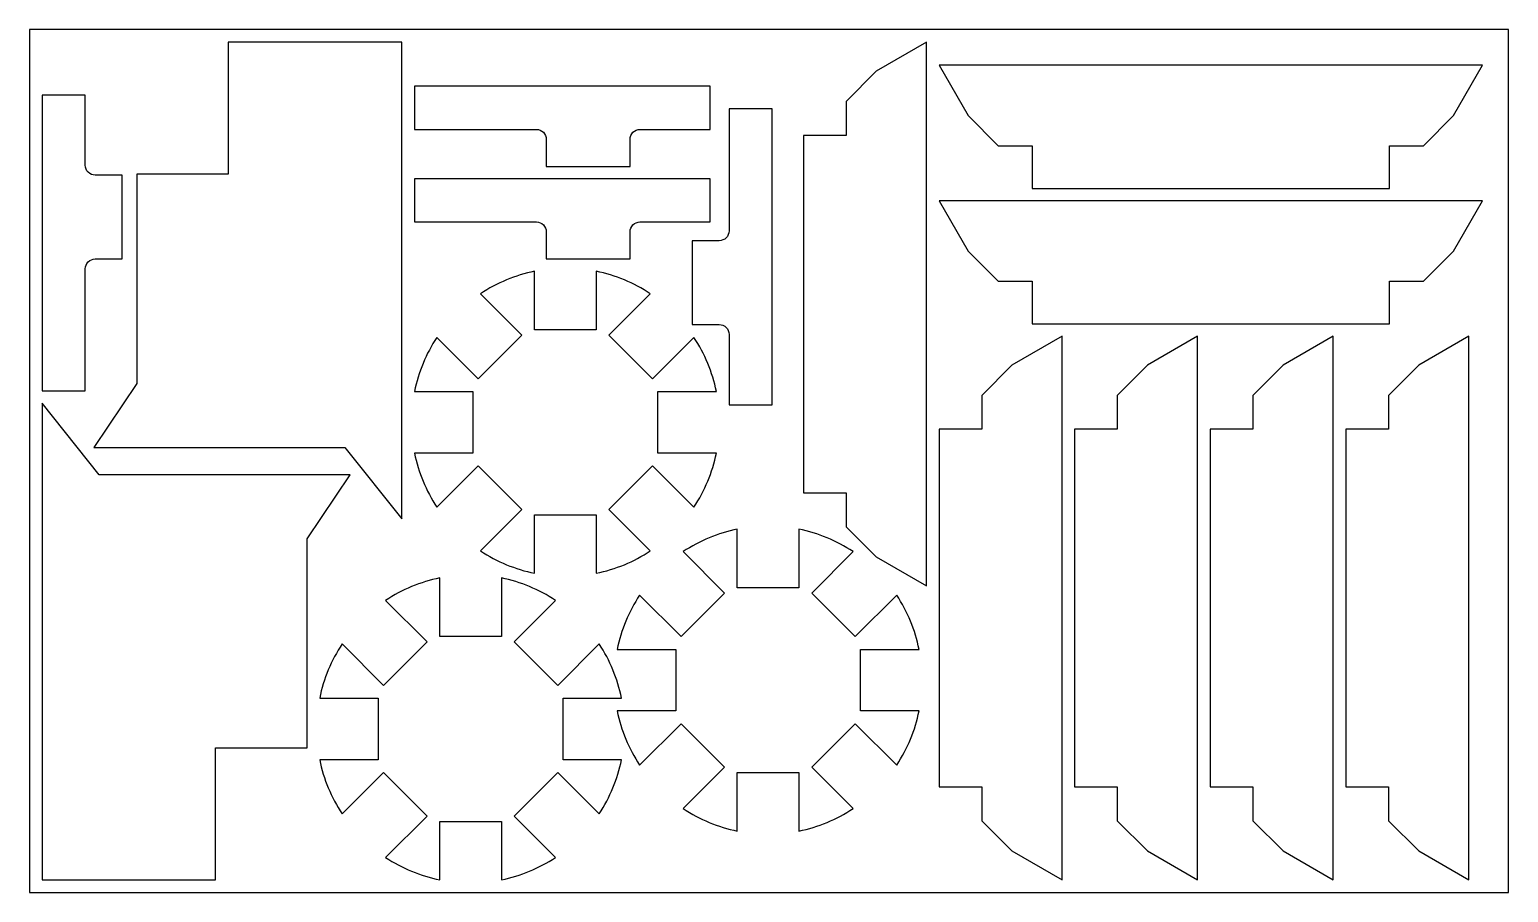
# Model space of a CAD drawing. Header units: metres. Extents: x 0 to 1200, y 0 to 700.
import ezdxf

# ---------------------------------------------------------------- set-up
doc = ezdxf.new("R2010")
doc.units = ezdxf.units.M

msp = doc.modelspace()

# ---------------------------------------------------------------- linework, layer by layer
for points in [[(0, 0), (1200, 0), (1200, 700), (0, 700)], [(255.7, 361), (302.1, 303.1), (302.1, 689.7), (161.2, 689.7), (161.2, 582.6), (87.1, 582.6), (87.1, 412.9), (52.2, 361), (66.7, 361)], [(727.7, 248.7), (727.7, 689.7), (687, 666.2), (662.5, 641.7), (662.5, 614.2), (627.9, 614.2), (627.9, 324.2), (662.5, 324.2), (662.5, 296.7), (687, 272.2)], [(1179, 671), (738, 671), (761.5, 630.3), (786, 605.8), (813.5, 605.8), (813.5, 571.2), (1103.5, 571.2), (1103.5, 605.8), (1131, 605.8), (1155.5, 630.3)], [(1179, 561), (738, 561), (761.5, 520.3), (786, 495.8), (813.5, 495.8), (813.5, 461.2), (1103.5, 461.2), (1103.5, 495.8), (1131, 495.8), (1155.5, 520.3)], [(837.8, 10.2), (837.8, 451.2), (797.1, 427.7), (772.6, 403.2), (772.6, 375.7), (738, 375.7), (738, 85.7), (772.6, 85.7), (772.6, 58.2), (797.1, 33.7)], [(947.8, 10.2), (947.8, 451.2), (907.1, 427.7), (882.6, 403.2), (882.6, 375.7), (848, 375.7), (848, 85.7), (882.6, 85.7), (882.6, 58.2), (907.1, 33.7)], [(1057.8, 10.2), (1057.8, 451.2), (1017.1, 427.7), (992.6, 403.2), (992.6, 375.7), (958, 375.7), (958, 85.7), (992.6, 85.7), (992.6, 58.2), (1017.1, 33.7)], [(1167.9, 10.2), (1167.9, 451.2), (1127.2, 427.7), (1102.7, 403.2), (1102.7, 375.7), (1068.1, 375.7), (1068.1, 85.7), (1102.7, 85.7), (1102.7, 58.2), (1127.2, 33.7)], [(56.5, 338.9), (10.2, 396.8), (10.2, 10.2), (151, 10.2), (151, 117.3), (225.2, 117.3), (225.2, 286.9), (260.1, 338.9), (245.5, 338.9)]]:
    msp.add_lwpolyline(points, close=True)
for points in [[(487.3, 589), (487.3, 611, -0.414214), (495.3, 619), (552.3, 619), (552.3, 654), (312.3, 654), (312.3, 619), (411.3, 619, -0.414214), (419.3, 611), (419.3, 589)], [(75.2, 581.9), (53.2, 581.9, -0.414214), (45.2, 589.9), (45.2, 646.9), (10.2, 646.9), (10.2, 406.9), (45.2, 406.9), (45.2, 505.9, -0.414214), (53.2, 513.9), (75.2, 513.9)], [(537.6, 460.7), (559.6, 460.7, -0.414214), (567.6, 452.7), (567.6, 395.7), (602.6, 395.7), (602.6, 635.7), (567.6, 635.7), (567.6, 536.7, -0.414214), (559.6, 528.7), (537.6, 528.7)], [(487.3, 513.9), (487.3, 535.9, -0.414214), (495.3, 543.9), (552.3, 543.9), (552.3, 578.9), (312.3, 578.9), (312.3, 543.9), (411.3, 543.9, -0.414214), (419.3, 535.9), (419.3, 513.9)], [(365.9, 485.7), (399.4, 452.1), (364.1, 416.7), (330.5, 450.3, 0.095964), (312.3, 406.4), (359.8, 406.4), (359.8, 356.4), (312.3, 356.4, 0.095964), (330.5, 312.5), (364.1, 346), (399.4, 310.7), (365.9, 277.1, 0.095964), (409.8, 258.9), (409.8, 306.4), (459.8, 306.4), (459.8, 258.9, 0.095964), (503.7, 277.1), (470.1, 310.7), (505.5, 346), (539.1, 312.5, 0.095964), (557.3, 356.4), (509.8, 356.4), (509.8, 406.4), (557.3, 406.4, 0.095964), (539.1, 450.3), (505.5, 416.7), (470.1, 452.1), (503.7, 485.7, 0.095964), (459.8, 503.9), (459.8, 456.4), (409.8, 456.4), (409.8, 503.9, 0.095964)], [(530.4, 276.5), (564, 242.9), (528.6, 207.6), (495, 241.2, 0.095964), (476.8, 197.2), (524.3, 197.2), (524.3, 147.2), (476.8, 147.2, 0.095964), (495, 103.3), (528.6, 136.9), (564, 101.5), (530.4, 68, 0.095964), (574.3, 49.8), (574.3, 97.2), (624.3, 97.2), (624.3, 49.8, 0.095964), (668.2, 68), (634.7, 101.5), (670, 136.9), (703.6, 103.3, 0.095964), (721.8, 147.2), (674.3, 147.2), (674.3, 197.2), (721.8, 197.2, 0.095964), (703.6, 241.2), (670, 207.6), (634.7, 242.9), (668.2, 276.5, 0.095964), (624.3, 294.7), (624.3, 247.2), (574.3, 247.2), (574.3, 294.7, 0.095964)], [(288.9, 236.9), (322.5, 203.3), (287.2, 168), (253.6, 201.6, 0.095964), (235.4, 157.6), (282.9, 157.6), (282.9, 107.6), (235.4, 107.6, 0.095964), (253.6, 63.7), (287.2, 97.3), (322.5, 61.9), (288.9, 28.4, 0.095964), (332.9, 10.2), (332.9, 57.6), (382.9, 57.6), (382.9, 10.2, 0.095964), (426.8, 28.4), (393.2, 61.9), (428.6, 97.3), (462.2, 63.7, 0.095964), (480.3, 107.6), (432.9, 107.6), (432.9, 157.6), (480.3, 157.6, 0.095964), (462.2, 201.6), (428.6, 168), (393.2, 203.3), (426.8, 236.9, 0.095964), (382.9, 255.1), (382.9, 207.6), (332.9, 207.6), (332.9, 255.1, 0.095964)]]:
    msp.add_lwpolyline(points, format="xyb", close=True)

doc.saveas('drawing.dxf')
